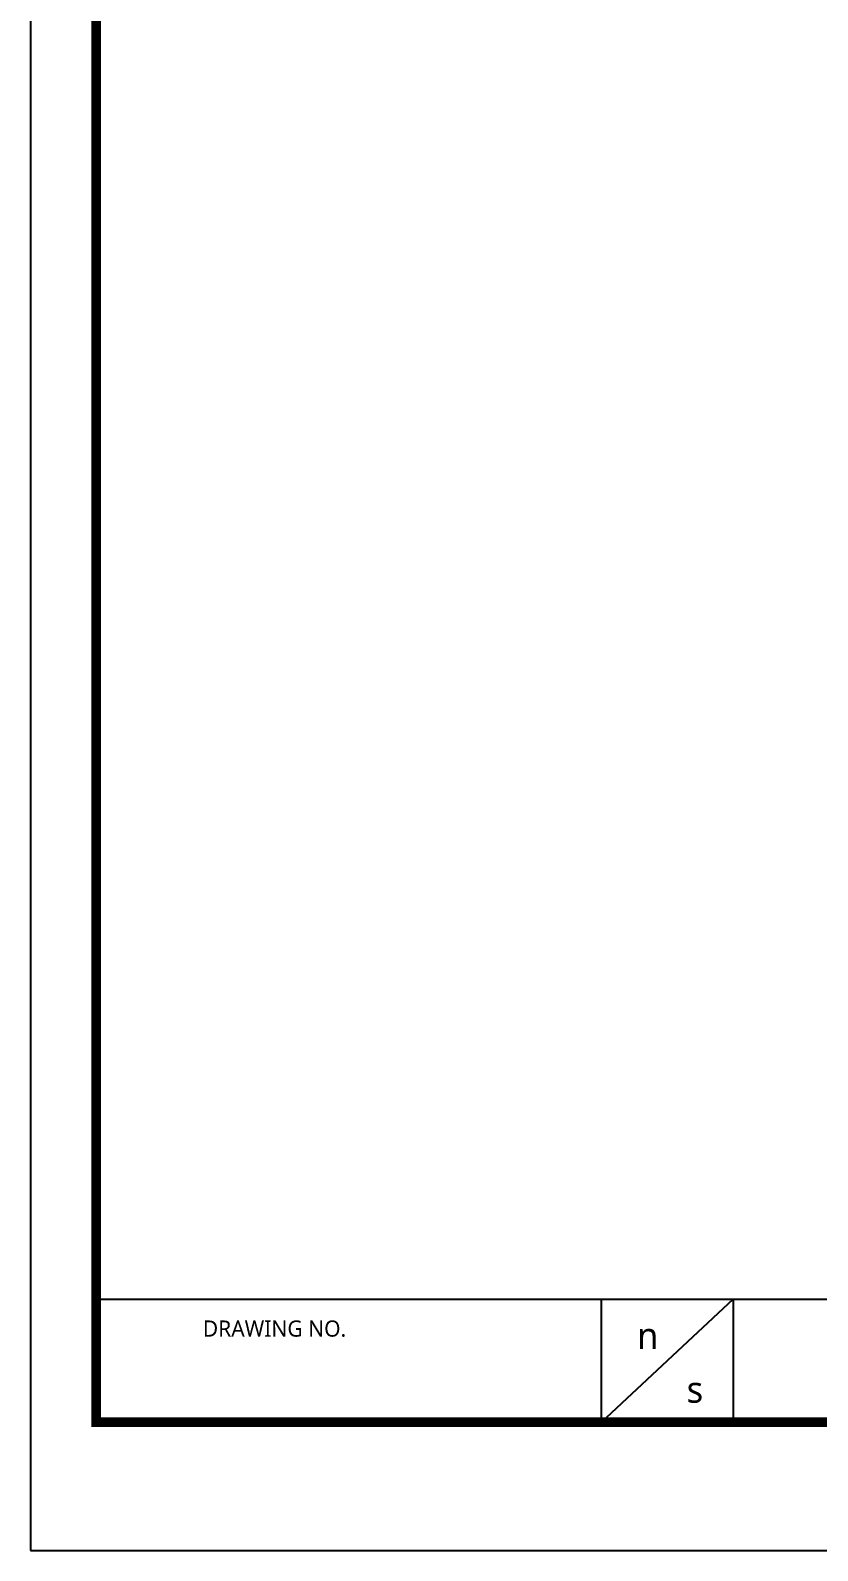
# Model space of a CAD drawing. Extents: x 0 to 521, y 0 to 382.
# Drawn here: x 0 to 100.3, y 0 to 193.6 of the extents above; entities that cross this region are included whole.
import ezdxf

# ---------------------------------------------------------------- set-up
doc = ezdxf.new("R2010")
doc.units = 0
doc.header["$LTSCALE"] = 10
doc.header["$MEASUREMENT"] = 0
doc.layers.get('0').update_dxf_attribs({"linetype": 'CONTINUOUS'})
doc.styles.add('Daelim Dimension', font='')
doc.styles.get('Daelim Dimension').set_extended_font_data('NanumGothic')

msp = doc.modelspace()

# ---------------------------------------------------------------- linework, layer by layer
at = {"color": 5}
msp.add_line((8.38, 32.01), (428.15, 32.01), dxfattribs=at)
at = {"color": 5, "ltscale": 40}
for p, q in [((72.73, 32.01), (72.73, 16.3)), ((72.73, 32.01), (72.73, 16.3)), ((89.54, 32.01), (72.73, 16.3)), ((89.54, 32.01), (72.73, 16.3)), ((89.54, 32.01), (89.54, 16.3)), ((89.54, 32.01), (89.54, 16.3))]:
    msp.add_line(p, q, dxfattribs=at)
at = {"ltscale": 0.5}
msp.add_lwpolyline([(0, 0), (521.32, 0), (521.32, 381.98), (0, 381.98)], close=True, dxfattribs=at)
at = {"color": 5, "linetype": 'ByBlock', "lineweight": 200, "const_width": 1.2}
msp.add_lwpolyline([(8.38, 16.36), (512.89, 16.36), (512.89, 373.11), (8.38, 373.11)], close=True, dxfattribs=at)

# ---------------------------------------------------------------- texts
at = {"color": 5, "ltscale": 40, "style": 'Daelim Dimension'}
msp.add_text('DRAWING NO.', height=2.0573, dxfattribs=at).set_placement((21.97, 27.25))
at = {"char_height": 3.37, "width": 4.6985, "attachment_point": 1, "style": 'Daelim Dimension'}
for s, insert in [('n', (77.3, 29.06)), ('s', (83.62, 22.2))]:
    msp.add_mtext(s, dxfattribs=dict(at, insert=insert))

doc.saveas('drawing.dxf')
